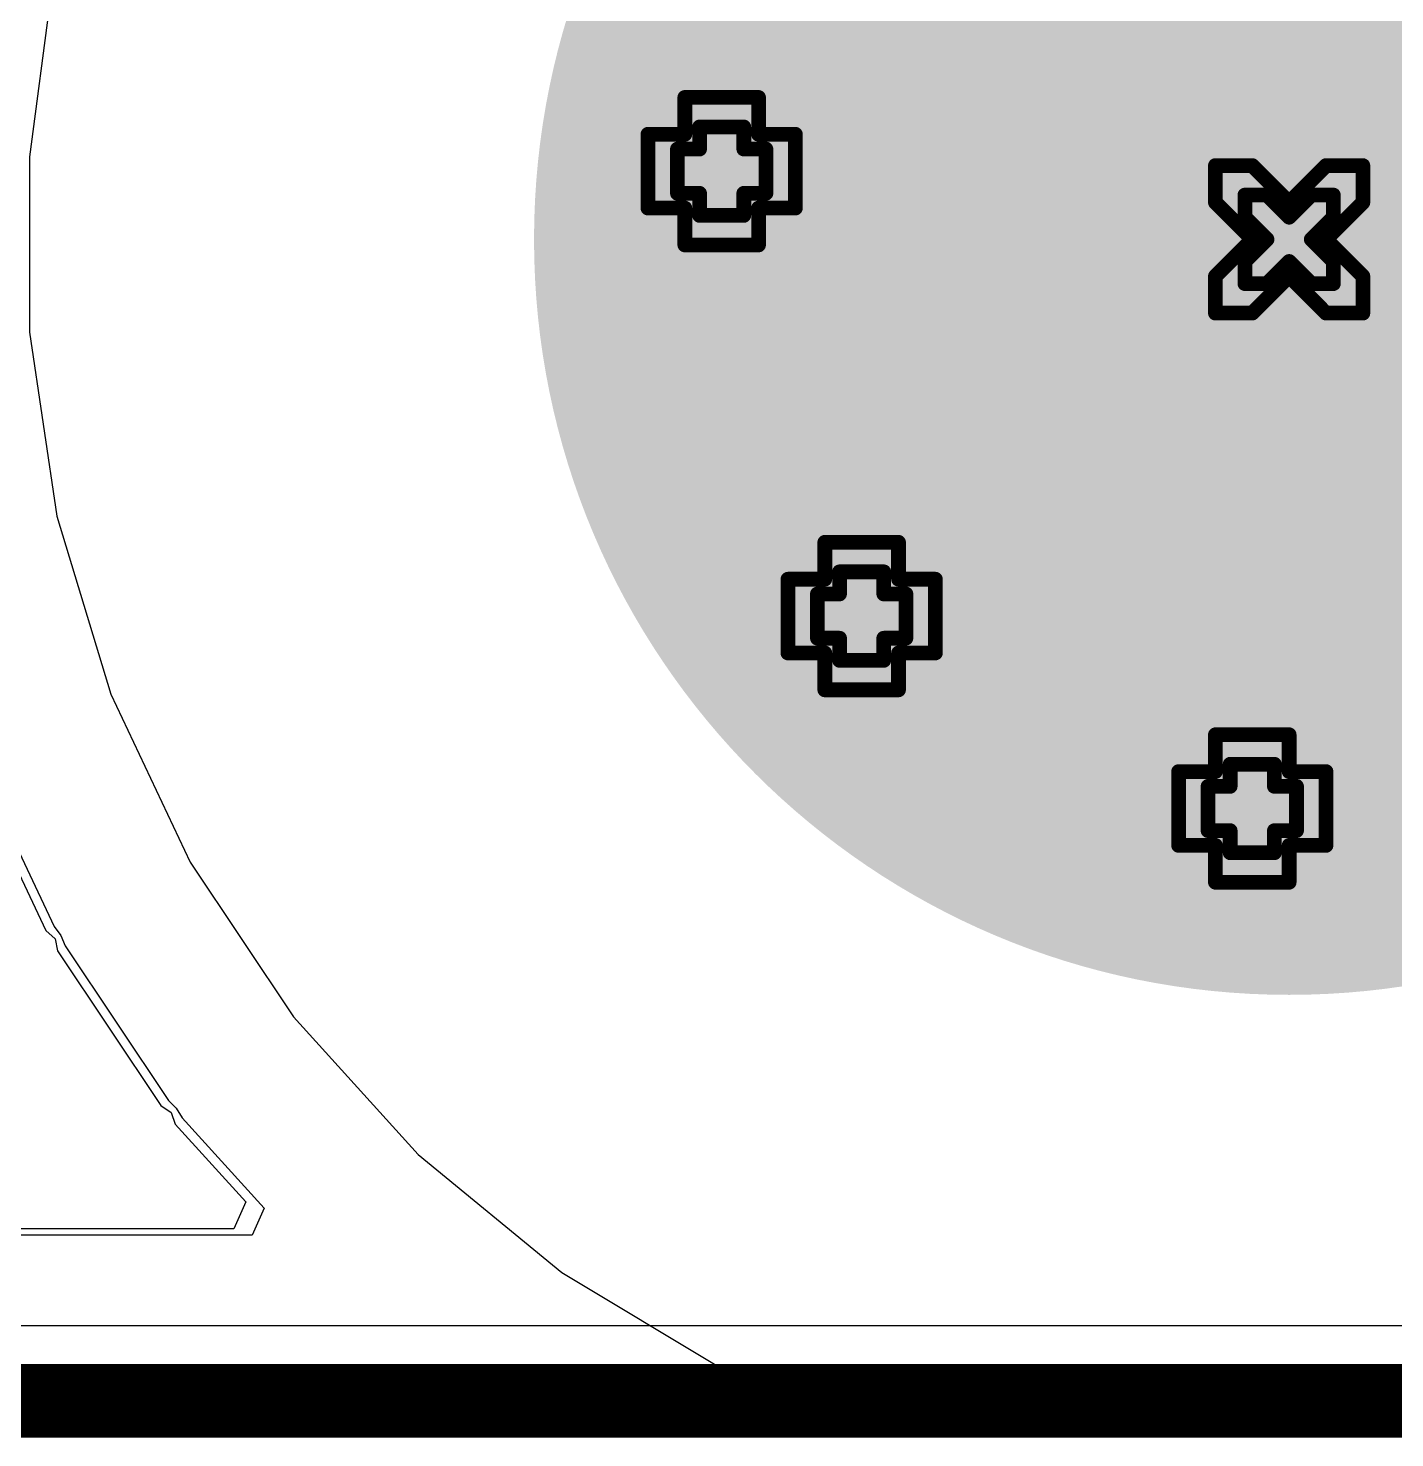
# Model space of a CAD drawing. Header units: inches. Extents: x -4 to 5258, y -4 to 5281.
# Drawn here: x 137.646 to 142.355, y -4.118 to 0.736 of the extents above; entities that cross this region are included whole.
import ezdxf

# ---------------------------------------------------------------- set-up
doc = ezdxf.new("R2010")
doc.units = ezdxf.units.IN
for name, color, linetype in [('Board Outline', 216, 'Continuous'), ('Bottom Layer', 5, 'Continuous'), ('Bottom Solder', 6, 'Continuous'), ('Drill Drawing', 1, 'Continuous'), ('Layer 1', 16, 'Continuous'), ('Layer 2', 76, 'Continuous'), ('Multi-Layer', 9, 'Continuous'), ('Pad Holes', 156, 'Continuous'), ('Top Layer', 1, 'Continuous'), ('Top Solder', 216, 'Continuous'), ('Via Holes', 16, 'Continuous')]:
    doc.layers.add(name, color=color, linetype=linetype)

msp = doc.modelspace()

# ---------------------------------------------------------------- hatches: boundary and pattern name
at = {"layer": 'Bottom Layer'}
h = msp.add_hatch(color=5, dxfattribs=at)
edge = h.paths.add_edge_path()
edge.add_arc((141.9907, 0.0093), 2.5, 0, 360)
h = msp.add_hatch(color=5, dxfattribs=at)
edge = h.paths.add_edge_path()
edge.add_arc((140.0356, 0.244), 0.3, 0, 360)
h = msp.add_hatch(color=5, dxfattribs=at)
edge = h.paths.add_edge_path()
edge.add_arc((140.5179, -1.288), 0.3, 0, 360)
h = msp.add_hatch(color=5, dxfattribs=at)
edge = h.paths.add_edge_path()
edge.add_arc((141.8637, -1.9506), 0.3, 0, 360)
at = {"layer": 'Bottom Solder'}
h = msp.add_hatch(color=6, dxfattribs=at)
edge = h.paths.add_edge_path()
edge.add_arc((141.9907, 0.0093), 2.6016, 0, 360)
h = msp.add_hatch(color=6, dxfattribs=at)
edge = h.paths.add_edge_path()
edge.add_arc((140.0356, 0.244), 0.4016, 0, 360)
h = msp.add_hatch(color=6, dxfattribs=at)
edge = h.paths.add_edge_path()
edge.add_arc((140.5179, -1.288), 0.4016, 0, 360)
h = msp.add_hatch(color=6, dxfattribs=at)
edge = h.paths.add_edge_path()
edge.add_arc((141.8637, -1.9506), 0.4016, 0, 360)
at = {"layer": 'Layer 1'}
h = msp.add_hatch(color=16, dxfattribs=at)
edge = h.paths.add_edge_path()
edge.add_arc((141.9907, 0.0093), 2.5, 0, 360)
h = msp.add_hatch(color=16, dxfattribs=at)
edge = h.paths.add_edge_path()
edge.add_arc((140.0356, 0.244), 0.3, 0, 360)
h = msp.add_hatch(color=16, dxfattribs=at)
edge = h.paths.add_edge_path()
edge.add_arc((140.5179, -1.288), 0.3, 0, 360)
h = msp.add_hatch(color=16, dxfattribs=at)
edge = h.paths.add_edge_path()
edge.add_arc((141.8637, -1.9506), 0.3, 0, 360)
at = {"layer": 'Layer 2'}
h = msp.add_hatch(color=76, dxfattribs=at)
edge = h.paths.add_edge_path()
edge.add_arc((141.9907, 0.0093), 2.5, 0, 360)
h = msp.add_hatch(color=76, dxfattribs=at)
edge = h.paths.add_edge_path()
edge.add_arc((140.0356, 0.244), 0.3, 0, 360)
h = msp.add_hatch(color=76, dxfattribs=at)
edge = h.paths.add_edge_path()
edge.add_arc((140.5179, -1.288), 0.3, 0, 360)
h = msp.add_hatch(color=76, dxfattribs=at)
edge = h.paths.add_edge_path()
edge.add_arc((141.8637, -1.9506), 0.3, 0, 360)
at = {"layer": 'Multi-Layer'}
h = msp.add_hatch(color=9, dxfattribs=at)
edge = h.paths.add_edge_path()
edge.add_arc((141.9907, 0.0093), 2.5, 0, 360)
at = {"layer": 'Pad Holes'}
h = msp.add_hatch(color=7, dxfattribs=at)
edge = h.paths.add_edge_path()
edge.add_arc((141.9907, 0.0093), 1.55, 0, 360)
at = {"layer": 'Top Layer'}
h = msp.add_hatch(color=1, dxfattribs=at)
edge = h.paths.add_edge_path()
edge.add_arc((141.9907, 0.0093), 2.5, 0, 360)
h = msp.add_hatch(color=1, dxfattribs=at)
edge = h.paths.add_edge_path()
edge.add_arc((140.0356, 0.244), 0.3, 0, 360)
h = msp.add_hatch(color=1, dxfattribs=at)
edge = h.paths.add_edge_path()
edge.add_arc((140.5179, -1.288), 0.3, 0, 360)
h = msp.add_hatch(color=1, dxfattribs=at)
edge = h.paths.add_edge_path()
edge.add_arc((141.8637, -1.9506), 0.3, 0, 360)
at = {"layer": 'Top Solder'}
h = msp.add_hatch(color=216, dxfattribs=at)
edge = h.paths.add_edge_path()
edge.add_arc((141.9907, 0.0093), 2.6016, 0, 360)
h = msp.add_hatch(color=216, dxfattribs=at)
edge = h.paths.add_edge_path()
edge.add_arc((140.0356, 0.244), 0.4016, 0, 360)
h = msp.add_hatch(color=216, dxfattribs=at)
edge = h.paths.add_edge_path()
edge.add_arc((140.5179, -1.288), 0.4016, 0, 360)
h = msp.add_hatch(color=216, dxfattribs=at)
edge = h.paths.add_edge_path()
edge.add_arc((141.8637, -1.9506), 0.4016, 0, 360)
at = {"layer": 'Via Holes'}
h = msp.add_hatch(color=7, dxfattribs=at)
edge = h.paths.add_edge_path()
edge.add_arc((140.0356, 0.244), 0.15, 0, 360)
h = msp.add_hatch(color=7, dxfattribs=at)
edge = h.paths.add_edge_path()
edge.add_arc((140.5179, -1.288), 0.15, 0, 360)
h = msp.add_hatch(color=7, dxfattribs=at)
edge = h.paths.add_edge_path()
edge.add_arc((141.8637, -1.9506), 0.15, 0, 360)

# ---------------------------------------------------------------- linework, layer by layer
at = {"layer": 'Board Outline'}
msp.add_lwpolyline([(-4.0093, -3.9907, 0.254, 0.254, 0), (145.9907, -3.9907, 0.254, 0.254, 0)], format="xyseb", dxfattribs=at)
at = {"layer": 'Bottom Layer'}
for p, q in [((137.7252, 0.8578), (137.651, 0.2938)), ((137.651, 0.2938), (137.651, 0.0093)), ((137.651, 0.0093), (137.651, -0.3108)), ((137.651, -0.3108), (137.7449, -0.9441)), ((137.7449, -0.9441), (137.9308, -1.5567)), ((137.9308, -1.5567), (138.2045, -2.1355)), ((137.4625, -1.7782), (137.7363, -2.3569)), ((138.2045, -2.1355), (138.5602, -2.6678)), ((137.7363, -2.3569), (137.7591, -2.3878)), ((137.7591, -2.3878), (137.7738, -2.4233)), ((137.7738, -2.4233), (138.1295, -2.9556)), ((138.5602, -2.6678), (138.9901, -3.1422)), ((138.1295, -2.9556), (138.1567, -2.9827)), ((138.1567, -2.9827), (138.1764, -3.0157)), ((138.1764, -3.0157), (138.459, -3.3274)), ((138.9901, -3.1422), (139.485, -3.5484)), ((138.459, -3.3274), (138.4178, -3.4203)), ((138.4178, -3.4203), (50.1226, -3.4203)), ((139.485, -3.5484), (140.0342, -3.8775)), ((140.0342, -3.8775), (140.3299, -4)), ((140.3299, -4), (140.3299, -4)), ((140.3299, -4), (145.9813, -4))]:
    msp.add_line(p, q, dxfattribs=at)
at = {"layer": 'Bottom Solder'}
for p, q in [((137.7252, 0.8578), (137.651, 0.2938)), ((137.651, 0.2938), (137.651, 0.0093)), ((137.651, 0.0093), (137.651, -0.3108)), ((137.651, -0.3108), (137.7449, -0.9441)), ((137.7449, -0.9441), (137.9308, -1.5567)), ((137.9308, -1.5567), (138.2045, -2.1355)), ((138.2045, -2.1355), (138.5602, -2.6678)), ((138.5602, -2.6678), (138.9901, -3.1422)), ((138.9901, -3.1422), (139.485, -3.5484)), ((139.485, -3.5484), (140.0342, -3.8775)), ((140.0342, -3.8775), (140.3299, -4)), ((140.3299, -4), (140.3299, -4)), ((140.3299, -4), (145.9813, -4))]:
    msp.add_line(p, q, dxfattribs=at)
at = {"layer": 'Drill Drawing'}
for points in [[(139.9086, 0.371, 0.0508, 0.0508, 0), (139.9086, 0.498, 0.0508, 0.0508, 0)], [(139.9086, 0.498, 0.0508, 0.0508, 0), (140.1626, 0.498, 0.0508, 0.0508, 0)], [(140.1626, 0.371, 0.0508, 0.0508, 0), (140.1626, 0.498, 0.0508, 0.0508, 0)], [(139.7816, 0.117, 0.0508, 0.0508, 0), (139.7816, 0.371, 0.0508, 0.0508, 0)], [(139.7816, 0.371, 0.0508, 0.0508, 0), (139.9086, 0.371, 0.0508, 0.0508, 0)], [(139.9594, 0.3202, 0.0508, 0.0508, 0), (139.9594, 0.3964, 0.0508, 0.0508, 0)], [(139.9594, 0.3964, 0.0508, 0.0508, 0), (140.1118, 0.3964, 0.0508, 0.0508, 0)], [(140.1118, 0.3202, 0.0508, 0.0508, 0), (140.1118, 0.3964, 0.0508, 0.0508, 0)], [(140.1626, 0.371, 0.0508, 0.0508, 0), (140.2896, 0.371, 0.0508, 0.0508, 0)], [(140.2896, 0.117, 0.0508, 0.0508, 0), (140.2896, 0.371, 0.0508, 0.0508, 0)], [(139.8832, 0.1678, 0.0508, 0.0508, 0), (139.8832, 0.3202, 0.0508, 0.0508, 0)], [(139.8832, 0.3202, 0.0508, 0.0508, 0), (139.9594, 0.3202, 0.0508, 0.0508, 0)], [(140.1118, 0.3202, 0.0508, 0.0508, 0), (140.188, 0.3202, 0.0508, 0.0508, 0)], [(140.188, 0.1678, 0.0508, 0.0508, 0), (140.188, 0.3202, 0.0508, 0.0508, 0)], [(141.7367, 0.1363, 0.0508, 0.0508, 0), (141.7367, 0.2633, 0.0508, 0.0508, 0)], [(141.7367, 0.2633, 0.0508, 0.0508, 0), (141.8637, 0.2633, 0.0508, 0.0508, 0)], [(141.8637, 0.2633, 0.0508, 0.0508, 0), (141.9907, 0.1363, 0.0508, 0.0508, 0)], [(141.9907, 0.1363, 0.0508, 0.0508, 0), (142.1177, 0.2633, 0.0508, 0.0508, 0)], [(142.1177, 0.2633, 0.0508, 0.0508, 0), (142.2447, 0.2633, 0.0508, 0.0508, 0)], [(142.2447, 0.1363, 0.0508, 0.0508, 0), (142.2447, 0.2633, 0.0508, 0.0508, 0)], [(139.8832, 0.1678, 0.0508, 0.0508, 0), (139.9594, 0.1678, 0.0508, 0.0508, 0)], [(139.9594, 0.0916, 0.0508, 0.0508, 0), (139.9594, 0.1678, 0.0508, 0.0508, 0)], [(140.1118, 0.1678, 0.0508, 0.0508, 0), (140.188, 0.1678, 0.0508, 0.0508, 0)], [(140.1118, 0.0916, 0.0508, 0.0508, 0), (140.1118, 0.1678, 0.0508, 0.0508, 0)], [(141.7367, 0.1363, 0.0508, 0.0508, 0), (141.8637, 0.0093, 0.0508, 0.0508, 0)], [(141.8383, 0.0855, 0.0508, 0.0508, 0), (141.8383, 0.1617, 0.0508, 0.0508, 0)], [(141.8383, 0.1617, 0.0508, 0.0508, 0), (141.9145, 0.1617, 0.0508, 0.0508, 0)], [(141.9145, 0.1617, 0.0508, 0.0508, 0), (141.9907, 0.0855, 0.0508, 0.0508, 0)], [(141.9907, 0.0855, 0.0508, 0.0508, 0), (142.0669, 0.1617, 0.0508, 0.0508, 0)], [(142.0669, 0.1617, 0.0508, 0.0508, 0), (142.1431, 0.1617, 0.0508, 0.0508, 0)], [(142.1177, 0.0093, 0.0508, 0.0508, 0), (142.2447, 0.1363, 0.0508, 0.0508, 0)], [(142.1431, 0.0855, 0.0508, 0.0508, 0), (142.1431, 0.1617, 0.0508, 0.0508, 0)], [(139.7816, 0.117, 0.0508, 0.0508, 0), (139.9086, 0.117, 0.0508, 0.0508, 0)], [(139.9086, -0.01, 0.0508, 0.0508, 0), (139.9086, 0.117, 0.0508, 0.0508, 0)], [(139.9594, 0.0916, 0.0508, 0.0508, 0), (140.1118, 0.0916, 0.0508, 0.0508, 0)], [(140.1626, 0.117, 0.0508, 0.0508, 0), (140.2896, 0.117, 0.0508, 0.0508, 0)], [(140.1626, -0.01, 0.0508, 0.0508, 0), (140.1626, 0.117, 0.0508, 0.0508, 0)], [(141.8383, 0.0855, 0.0508, 0.0508, 0), (141.9145, 0.0093, 0.0508, 0.0508, 0)], [(142.0669, 0.0093, 0.0508, 0.0508, 0), (142.1431, 0.0855, 0.0508, 0.0508, 0)], [(139.9086, -0.01, 0.0508, 0.0508, 0), (140.1626, -0.01, 0.0508, 0.0508, 0)], [(141.7367, -0.1177, 0.0508, 0.0508, 0), (141.8637, 0.0093, 0.0508, 0.0508, 0)], [(141.8383, -0.0669, 0.0508, 0.0508, 0), (141.9145, 0.0093, 0.0508, 0.0508, 0)], [(142.0669, 0.0093, 0.0508, 0.0508, 0), (142.1431, -0.0669, 0.0508, 0.0508, 0)], [(142.1177, 0.0093, 0.0508, 0.0508, 0), (142.2447, -0.1177, 0.0508, 0.0508, 0)], [(141.8383, -0.1431, 0.0508, 0.0508, 0), (141.8383, -0.0669, 0.0508, 0.0508, 0)], [(141.9145, -0.1431, 0.0508, 0.0508, 0), (141.9907, -0.0669, 0.0508, 0.0508, 0)], [(141.9907, -0.0669, 0.0508, 0.0508, 0), (142.0669, -0.1431, 0.0508, 0.0508, 0)], [(142.1431, -0.1431, 0.0508, 0.0508, 0), (142.1431, -0.0669, 0.0508, 0.0508, 0)], [(141.7367, -0.2447, 0.0508, 0.0508, 0), (141.7367, -0.1177, 0.0508, 0.0508, 0)], [(141.8637, -0.2447, 0.0508, 0.0508, 0), (141.9907, -0.1177, 0.0508, 0.0508, 0)], [(141.9907, -0.1177, 0.0508, 0.0508, 0), (142.1177, -0.2447, 0.0508, 0.0508, 0)], [(142.2447, -0.2447, 0.0508, 0.0508, 0), (142.2447, -0.1177, 0.0508, 0.0508, 0)], [(141.8383, -0.1431, 0.0508, 0.0508, 0), (141.9145, -0.1431, 0.0508, 0.0508, 0)], [(142.0669, -0.1431, 0.0508, 0.0508, 0), (142.1431, -0.1431, 0.0508, 0.0508, 0)], [(141.7367, -0.2447, 0.0508, 0.0508, 0), (141.8637, -0.2447, 0.0508, 0.0508, 0)], [(142.1177, -0.2447, 0.0508, 0.0508, 0), (142.2447, -0.2447, 0.0508, 0.0508, 0)], [(140.3909, -1.161, 0.0508, 0.0508, 0), (140.3909, -1.034, 0.0508, 0.0508, 0)], [(140.3909, -1.034, 0.0508, 0.0508, 0), (140.6449, -1.034, 0.0508, 0.0508, 0)], [(140.6449, -1.161, 0.0508, 0.0508, 0), (140.6449, -1.034, 0.0508, 0.0508, 0)], [(140.4417, -1.2118, 0.0508, 0.0508, 0), (140.4417, -1.1356, 0.0508, 0.0508, 0)], [(140.4417, -1.1356, 0.0508, 0.0508, 0), (140.5941, -1.1356, 0.0508, 0.0508, 0)], [(140.5941, -1.2118, 0.0508, 0.0508, 0), (140.5941, -1.1356, 0.0508, 0.0508, 0)], [(140.2639, -1.415, 0.0508, 0.0508, 0), (140.2639, -1.161, 0.0508, 0.0508, 0)], [(140.2639, -1.161, 0.0508, 0.0508, 0), (140.3909, -1.161, 0.0508, 0.0508, 0)], [(140.6449, -1.161, 0.0508, 0.0508, 0), (140.7719, -1.161, 0.0508, 0.0508, 0)], [(140.7719, -1.415, 0.0508, 0.0508, 0), (140.7719, -1.161, 0.0508, 0.0508, 0)], [(140.3655, -1.3642, 0.0508, 0.0508, 0), (140.3655, -1.2118, 0.0508, 0.0508, 0)], [(140.3655, -1.2118, 0.0508, 0.0508, 0), (140.4417, -1.2118, 0.0508, 0.0508, 0)], [(140.5941, -1.2118, 0.0508, 0.0508, 0), (140.6703, -1.2118, 0.0508, 0.0508, 0)], [(140.6703, -1.3642, 0.0508, 0.0508, 0), (140.6703, -1.2118, 0.0508, 0.0508, 0)], [(140.3655, -1.3642, 0.0508, 0.0508, 0), (140.4417, -1.3642, 0.0508, 0.0508, 0)], [(140.4417, -1.4404, 0.0508, 0.0508, 0), (140.4417, -1.3642, 0.0508, 0.0508, 0)], [(140.5941, -1.3642, 0.0508, 0.0508, 0), (140.6703, -1.3642, 0.0508, 0.0508, 0)], [(140.5941, -1.4404, 0.0508, 0.0508, 0), (140.5941, -1.3642, 0.0508, 0.0508, 0)], [(140.2639, -1.415, 0.0508, 0.0508, 0), (140.3909, -1.415, 0.0508, 0.0508, 0)], [(140.3909, -1.542, 0.0508, 0.0508, 0), (140.3909, -1.415, 0.0508, 0.0508, 0)], [(140.6449, -1.415, 0.0508, 0.0508, 0), (140.7719, -1.415, 0.0508, 0.0508, 0)], [(140.6449, -1.542, 0.0508, 0.0508, 0), (140.6449, -1.415, 0.0508, 0.0508, 0)], [(140.4417, -1.4404, 0.0508, 0.0508, 0), (140.5941, -1.4404, 0.0508, 0.0508, 0)], [(140.3909, -1.542, 0.0508, 0.0508, 0), (140.6449, -1.542, 0.0508, 0.0508, 0)], [(141.7367, -1.8236, 0.0508, 0.0508, 0), (141.7367, -1.6966, 0.0508, 0.0508, 0)], [(141.7367, -1.6966, 0.0508, 0.0508, 0), (141.9907, -1.6966, 0.0508, 0.0508, 0)], [(141.9907, -1.8236, 0.0508, 0.0508, 0), (141.9907, -1.6966, 0.0508, 0.0508, 0)], [(141.7875, -1.8744, 0.0508, 0.0508, 0), (141.7875, -1.7982, 0.0508, 0.0508, 0)], [(141.7875, -1.7982, 0.0508, 0.0508, 0), (141.9399, -1.7982, 0.0508, 0.0508, 0)], [(141.9399, -1.8744, 0.0508, 0.0508, 0), (141.9399, -1.7982, 0.0508, 0.0508, 0)], [(141.6097, -2.0776, 0.0508, 0.0508, 0), (141.6097, -1.8236, 0.0508, 0.0508, 0)], [(141.6097, -1.8236, 0.0508, 0.0508, 0), (141.7367, -1.8236, 0.0508, 0.0508, 0)], [(141.9907, -1.8236, 0.0508, 0.0508, 0), (142.1177, -1.8236, 0.0508, 0.0508, 0)], [(142.1177, -2.0776, 0.0508, 0.0508, 0), (142.1177, -1.8236, 0.0508, 0.0508, 0)], [(141.7113, -2.0268, 0.0508, 0.0508, 0), (141.7113, -1.8744, 0.0508, 0.0508, 0)], [(141.7113, -1.8744, 0.0508, 0.0508, 0), (141.7875, -1.8744, 0.0508, 0.0508, 0)], [(141.9399, -1.8744, 0.0508, 0.0508, 0), (142.0161, -1.8744, 0.0508, 0.0508, 0)], [(142.0161, -2.0268, 0.0508, 0.0508, 0), (142.0161, -1.8744, 0.0508, 0.0508, 0)], [(141.7113, -2.0268, 0.0508, 0.0508, 0), (141.7875, -2.0268, 0.0508, 0.0508, 0)], [(141.7875, -2.103, 0.0508, 0.0508, 0), (141.7875, -2.0268, 0.0508, 0.0508, 0)], [(141.9399, -2.0268, 0.0508, 0.0508, 0), (142.0161, -2.0268, 0.0508, 0.0508, 0)], [(141.9399, -2.103, 0.0508, 0.0508, 0), (141.9399, -2.0268, 0.0508, 0.0508, 0)], [(141.6097, -2.0776, 0.0508, 0.0508, 0), (141.7367, -2.0776, 0.0508, 0.0508, 0)], [(141.7367, -2.2046, 0.0508, 0.0508, 0), (141.7367, -2.0776, 0.0508, 0.0508, 0)], [(141.7875, -2.103, 0.0508, 0.0508, 0), (141.9399, -2.103, 0.0508, 0.0508, 0)], [(141.9907, -2.0776, 0.0508, 0.0508, 0), (142.1177, -2.0776, 0.0508, 0.0508, 0)], [(141.9907, -2.2046, 0.0508, 0.0508, 0), (141.9907, -2.0776, 0.0508, 0.0508, 0)], [(141.7367, -2.2046, 0.0508, 0.0508, 0), (141.9907, -2.2046, 0.0508, 0.0508, 0)]]:
    msp.add_lwpolyline(points, format="xyseb", dxfattribs=at)
for points in [[(139.8959, 0.498, 0.0254, 0.0254, 1), (139.9213, 0.498, 0.0254, 0.0254, 1)], [(139.8959, 0.498, 0.0254, 0.0254, 1), (139.9213, 0.498, 0.0254, 0.0254, 1)], [(140.1499, 0.498, 0.0254, 0.0254, 1), (140.1753, 0.498, 0.0254, 0.0254, 1)], [(140.1499, 0.498, 0.0254, 0.0254, 1), (140.1753, 0.498, 0.0254, 0.0254, 1)], [(139.7689, 0.371, 0.0254, 0.0254, 1), (139.7943, 0.371, 0.0254, 0.0254, 1)], [(139.7689, 0.371, 0.0254, 0.0254, 1), (139.7943, 0.371, 0.0254, 0.0254, 1)], [(139.8959, 0.371, 0.0254, 0.0254, 1), (139.9213, 0.371, 0.0254, 0.0254, 1)], [(139.8959, 0.371, 0.0254, 0.0254, 1), (139.9213, 0.371, 0.0254, 0.0254, 1)], [(139.9467, 0.3964, 0.0254, 0.0254, 1), (139.9721, 0.3964, 0.0254, 0.0254, 1)], [(139.9467, 0.3964, 0.0254, 0.0254, 1), (139.9721, 0.3964, 0.0254, 0.0254, 1)], [(140.0991, 0.3964, 0.0254, 0.0254, 1), (140.1245, 0.3964, 0.0254, 0.0254, 1)], [(140.0991, 0.3964, 0.0254, 0.0254, 1), (140.1245, 0.3964, 0.0254, 0.0254, 1)], [(140.1499, 0.371, 0.0254, 0.0254, 1), (140.1753, 0.371, 0.0254, 0.0254, 1)], [(140.1499, 0.371, 0.0254, 0.0254, 1), (140.1753, 0.371, 0.0254, 0.0254, 1)], [(140.2769, 0.371, 0.0254, 0.0254, 1), (140.3023, 0.371, 0.0254, 0.0254, 1)], [(140.2769, 0.371, 0.0254, 0.0254, 1), (140.3023, 0.371, 0.0254, 0.0254, 1)], [(139.8705, 0.3202, 0.0254, 0.0254, 1), (139.8959, 0.3202, 0.0254, 0.0254, 1)], [(139.8705, 0.3202, 0.0254, 0.0254, 1), (139.8959, 0.3202, 0.0254, 0.0254, 1)], [(139.9467, 0.3202, 0.0254, 0.0254, 1), (139.9721, 0.3202, 0.0254, 0.0254, 1)], [(139.9467, 0.3202, 0.0254, 0.0254, 1), (139.9721, 0.3202, 0.0254, 0.0254, 1)], [(140.0991, 0.3202, 0.0254, 0.0254, 1), (140.1245, 0.3202, 0.0254, 0.0254, 1)], [(140.0991, 0.3202, 0.0254, 0.0254, 1), (140.1245, 0.3202, 0.0254, 0.0254, 1)], [(140.1753, 0.3202, 0.0254, 0.0254, 1), (140.2007, 0.3202, 0.0254, 0.0254, 1)], [(140.1753, 0.3202, 0.0254, 0.0254, 1), (140.2007, 0.3202, 0.0254, 0.0254, 1)], [(141.724, 0.2633, 0.0254, 0.0254, 1), (141.7494, 0.2633, 0.0254, 0.0254, 1)], [(141.724, 0.2633, 0.0254, 0.0254, 1), (141.7494, 0.2633, 0.0254, 0.0254, 1)], [(141.851, 0.2633, 0.0254, 0.0254, 1), (141.8764, 0.2633, 0.0254, 0.0254, 1)], [(141.851, 0.2633, 0.0254, 0.0254, 1), (141.8764, 0.2633, 0.0254, 0.0254, 1)], [(142.105, 0.2633, 0.0254, 0.0254, 1), (142.1304, 0.2633, 0.0254, 0.0254, 1)], [(142.105, 0.2633, 0.0254, 0.0254, 1), (142.1304, 0.2633, 0.0254, 0.0254, 1)], [(142.232, 0.2633, 0.0254, 0.0254, 1), (142.2574, 0.2633, 0.0254, 0.0254, 1)], [(142.232, 0.2633, 0.0254, 0.0254, 1), (142.2574, 0.2633, 0.0254, 0.0254, 1)], [(139.8705, 0.1678, 0.0254, 0.0254, 1), (139.8959, 0.1678, 0.0254, 0.0254, 1)], [(139.8705, 0.1678, 0.0254, 0.0254, 1), (139.8959, 0.1678, 0.0254, 0.0254, 1)], [(139.9467, 0.1678, 0.0254, 0.0254, 1), (139.9721, 0.1678, 0.0254, 0.0254, 1)], [(139.9467, 0.1678, 0.0254, 0.0254, 1), (139.9721, 0.1678, 0.0254, 0.0254, 1)], [(140.0991, 0.1678, 0.0254, 0.0254, 1), (140.1245, 0.1678, 0.0254, 0.0254, 1)], [(140.0991, 0.1678, 0.0254, 0.0254, 1), (140.1245, 0.1678, 0.0254, 0.0254, 1)], [(140.1753, 0.1678, 0.0254, 0.0254, 1), (140.2007, 0.1678, 0.0254, 0.0254, 1)], [(140.1753, 0.1678, 0.0254, 0.0254, 1), (140.2007, 0.1678, 0.0254, 0.0254, 1)], [(141.724, 0.1363, 0.0254, 0.0254, 1), (141.7494, 0.1363, 0.0254, 0.0254, 1)], [(141.724, 0.1363, 0.0254, 0.0254, 1), (141.7494, 0.1363, 0.0254, 0.0254, 1)], [(141.8256, 0.1617, 0.0254, 0.0254, 1), (141.851, 0.1617, 0.0254, 0.0254, 1)], [(141.8256, 0.1617, 0.0254, 0.0254, 1), (141.851, 0.1617, 0.0254, 0.0254, 1)], [(141.9018, 0.1617, 0.0254, 0.0254, 1), (141.9272, 0.1617, 0.0254, 0.0254, 1)], [(141.9018, 0.1617, 0.0254, 0.0254, 1), (141.9272, 0.1617, 0.0254, 0.0254, 1)], [(141.978, 0.1363, 0.0254, 0.0254, 1), (142.0034, 0.1363, 0.0254, 0.0254, 1)], [(141.978, 0.1363, 0.0254, 0.0254, 1), (142.0034, 0.1363, 0.0254, 0.0254, 1)], [(142.0542, 0.1617, 0.0254, 0.0254, 1), (142.0796, 0.1617, 0.0254, 0.0254, 1)], [(142.0542, 0.1617, 0.0254, 0.0254, 1), (142.0796, 0.1617, 0.0254, 0.0254, 1)], [(142.1304, 0.1617, 0.0254, 0.0254, 1), (142.1558, 0.1617, 0.0254, 0.0254, 1)], [(142.1304, 0.1617, 0.0254, 0.0254, 1), (142.1558, 0.1617, 0.0254, 0.0254, 1)], [(142.232, 0.1363, 0.0254, 0.0254, 1), (142.2574, 0.1363, 0.0254, 0.0254, 1)], [(142.232, 0.1363, 0.0254, 0.0254, 1), (142.2574, 0.1363, 0.0254, 0.0254, 1)], [(139.7689, 0.117, 0.0254, 0.0254, 1), (139.7943, 0.117, 0.0254, 0.0254, 1)], [(139.7689, 0.117, 0.0254, 0.0254, 1), (139.7943, 0.117, 0.0254, 0.0254, 1)], [(139.8959, 0.117, 0.0254, 0.0254, 1), (139.9213, 0.117, 0.0254, 0.0254, 1)], [(139.8959, 0.117, 0.0254, 0.0254, 1), (139.9213, 0.117, 0.0254, 0.0254, 1)], [(139.9467, 0.0916, 0.0254, 0.0254, 1), (139.9721, 0.0916, 0.0254, 0.0254, 1)], [(139.9467, 0.0916, 0.0254, 0.0254, 1), (139.9721, 0.0916, 0.0254, 0.0254, 1)], [(140.0991, 0.0916, 0.0254, 0.0254, 1), (140.1245, 0.0916, 0.0254, 0.0254, 1)], [(140.0991, 0.0916, 0.0254, 0.0254, 1), (140.1245, 0.0916, 0.0254, 0.0254, 1)], [(140.1499, 0.117, 0.0254, 0.0254, 1), (140.1753, 0.117, 0.0254, 0.0254, 1)], [(140.1499, 0.117, 0.0254, 0.0254, 1), (140.1753, 0.117, 0.0254, 0.0254, 1)], [(140.2769, 0.117, 0.0254, 0.0254, 1), (140.3023, 0.117, 0.0254, 0.0254, 1)], [(140.2769, 0.117, 0.0254, 0.0254, 1), (140.3023, 0.117, 0.0254, 0.0254, 1)], [(141.8256, 0.0855, 0.0254, 0.0254, 1), (141.851, 0.0855, 0.0254, 0.0254, 1)], [(141.8256, 0.0855, 0.0254, 0.0254, 1), (141.851, 0.0855, 0.0254, 0.0254, 1)], [(141.978, 0.0855, 0.0254, 0.0254, 1), (142.0034, 0.0855, 0.0254, 0.0254, 1)], [(141.978, 0.0855, 0.0254, 0.0254, 1), (142.0034, 0.0855, 0.0254, 0.0254, 1)], [(142.1304, 0.0855, 0.0254, 0.0254, 1), (142.1558, 0.0855, 0.0254, 0.0254, 1)], [(142.1304, 0.0855, 0.0254, 0.0254, 1), (142.1558, 0.0855, 0.0254, 0.0254, 1)], [(139.8959, -0.01, 0.0254, 0.0254, 1), (139.9213, -0.01, 0.0254, 0.0254, 1)], [(139.8959, -0.01, 0.0254, 0.0254, 1), (139.9213, -0.01, 0.0254, 0.0254, 1)], [(140.1499, -0.01, 0.0254, 0.0254, 1), (140.1753, -0.01, 0.0254, 0.0254, 1)], [(140.1499, -0.01, 0.0254, 0.0254, 1), (140.1753, -0.01, 0.0254, 0.0254, 1)], [(141.851, 0.0093, 0.0254, 0.0254, 1), (141.8764, 0.0093, 0.0254, 0.0254, 1)], [(141.851, 0.0093, 0.0254, 0.0254, 1), (141.8764, 0.0093, 0.0254, 0.0254, 1)], [(141.9018, 0.0093, 0.0254, 0.0254, 1), (141.9272, 0.0093, 0.0254, 0.0254, 1)], [(141.9018, 0.0093, 0.0254, 0.0254, 1), (141.9272, 0.0093, 0.0254, 0.0254, 1)], [(142.0542, 0.0093, 0.0254, 0.0254, 1), (142.0796, 0.0093, 0.0254, 0.0254, 1)], [(142.0542, 0.0093, 0.0254, 0.0254, 1), (142.0796, 0.0093, 0.0254, 0.0254, 1)], [(142.105, 0.0093, 0.0254, 0.0254, 1), (142.1304, 0.0093, 0.0254, 0.0254, 1)], [(142.105, 0.0093, 0.0254, 0.0254, 1), (142.1304, 0.0093, 0.0254, 0.0254, 1)], [(141.8256, -0.0669, 0.0254, 0.0254, 1), (141.851, -0.0669, 0.0254, 0.0254, 1)], [(141.8256, -0.0669, 0.0254, 0.0254, 1), (141.851, -0.0669, 0.0254, 0.0254, 1)], [(141.978, -0.0669, 0.0254, 0.0254, 1), (142.0034, -0.0669, 0.0254, 0.0254, 1)], [(141.978, -0.0669, 0.0254, 0.0254, 1), (142.0034, -0.0669, 0.0254, 0.0254, 1)], [(142.1304, -0.0669, 0.0254, 0.0254, 1), (142.1558, -0.0669, 0.0254, 0.0254, 1)], [(142.1304, -0.0669, 0.0254, 0.0254, 1), (142.1558, -0.0669, 0.0254, 0.0254, 1)], [(141.724, -0.1177, 0.0254, 0.0254, 1), (141.7494, -0.1177, 0.0254, 0.0254, 1)], [(141.724, -0.1177, 0.0254, 0.0254, 1), (141.7494, -0.1177, 0.0254, 0.0254, 1)], [(141.978, -0.1177, 0.0254, 0.0254, 1), (142.0034, -0.1177, 0.0254, 0.0254, 1)], [(141.978, -0.1177, 0.0254, 0.0254, 1), (142.0034, -0.1177, 0.0254, 0.0254, 1)], [(142.232, -0.1177, 0.0254, 0.0254, 1), (142.2574, -0.1177, 0.0254, 0.0254, 1)], [(142.232, -0.1177, 0.0254, 0.0254, 1), (142.2574, -0.1177, 0.0254, 0.0254, 1)], [(141.8256, -0.1431, 0.0254, 0.0254, 1), (141.851, -0.1431, 0.0254, 0.0254, 1)], [(141.8256, -0.1431, 0.0254, 0.0254, 1), (141.851, -0.1431, 0.0254, 0.0254, 1)], [(141.9018, -0.1431, 0.0254, 0.0254, 1), (141.9272, -0.1431, 0.0254, 0.0254, 1)], [(141.9018, -0.1431, 0.0254, 0.0254, 1), (141.9272, -0.1431, 0.0254, 0.0254, 1)], [(142.0542, -0.1431, 0.0254, 0.0254, 1), (142.0796, -0.1431, 0.0254, 0.0254, 1)], [(142.0542, -0.1431, 0.0254, 0.0254, 1), (142.0796, -0.1431, 0.0254, 0.0254, 1)], [(142.1304, -0.1431, 0.0254, 0.0254, 1), (142.1558, -0.1431, 0.0254, 0.0254, 1)], [(142.1304, -0.1431, 0.0254, 0.0254, 1), (142.1558, -0.1431, 0.0254, 0.0254, 1)], [(141.724, -0.2447, 0.0254, 0.0254, 1), (141.7494, -0.2447, 0.0254, 0.0254, 1)], [(141.724, -0.2447, 0.0254, 0.0254, 1), (141.7494, -0.2447, 0.0254, 0.0254, 1)], [(141.851, -0.2447, 0.0254, 0.0254, 1), (141.8764, -0.2447, 0.0254, 0.0254, 1)], [(141.851, -0.2447, 0.0254, 0.0254, 1), (141.8764, -0.2447, 0.0254, 0.0254, 1)], [(142.105, -0.2447, 0.0254, 0.0254, 1), (142.1304, -0.2447, 0.0254, 0.0254, 1)], [(142.105, -0.2447, 0.0254, 0.0254, 1), (142.1304, -0.2447, 0.0254, 0.0254, 1)], [(142.232, -0.2447, 0.0254, 0.0254, 1), (142.2574, -0.2447, 0.0254, 0.0254, 1)], [(142.232, -0.2447, 0.0254, 0.0254, 1), (142.2574, -0.2447, 0.0254, 0.0254, 1)], [(140.3782, -1.034, 0.0254, 0.0254, 1), (140.4036, -1.034, 0.0254, 0.0254, 1)], [(140.3782, -1.034, 0.0254, 0.0254, 1), (140.4036, -1.034, 0.0254, 0.0254, 1)], [(140.6322, -1.034, 0.0254, 0.0254, 1), (140.6576, -1.034, 0.0254, 0.0254, 1)], [(140.6322, -1.034, 0.0254, 0.0254, 1), (140.6576, -1.034, 0.0254, 0.0254, 1)], [(140.429, -1.1356, 0.0254, 0.0254, 1), (140.4544, -1.1356, 0.0254, 0.0254, 1)], [(140.429, -1.1356, 0.0254, 0.0254, 1), (140.4544, -1.1356, 0.0254, 0.0254, 1)], [(140.5814, -1.1356, 0.0254, 0.0254, 1), (140.6068, -1.1356, 0.0254, 0.0254, 1)], [(140.5814, -1.1356, 0.0254, 0.0254, 1), (140.6068, -1.1356, 0.0254, 0.0254, 1)], [(140.2512, -1.161, 0.0254, 0.0254, 1), (140.2766, -1.161, 0.0254, 0.0254, 1)], [(140.2512, -1.161, 0.0254, 0.0254, 1), (140.2766, -1.161, 0.0254, 0.0254, 1)], [(140.3782, -1.161, 0.0254, 0.0254, 1), (140.4036, -1.161, 0.0254, 0.0254, 1)], [(140.3782, -1.161, 0.0254, 0.0254, 1), (140.4036, -1.161, 0.0254, 0.0254, 1)], [(140.6322, -1.161, 0.0254, 0.0254, 1), (140.6576, -1.161, 0.0254, 0.0254, 1)], [(140.6322, -1.161, 0.0254, 0.0254, 1), (140.6576, -1.161, 0.0254, 0.0254, 1)], [(140.7592, -1.161, 0.0254, 0.0254, 1), (140.7846, -1.161, 0.0254, 0.0254, 1)], [(140.7592, -1.161, 0.0254, 0.0254, 1), (140.7846, -1.161, 0.0254, 0.0254, 1)], [(140.3528, -1.2118, 0.0254, 0.0254, 1), (140.3782, -1.2118, 0.0254, 0.0254, 1)], [(140.3528, -1.2118, 0.0254, 0.0254, 1), (140.3782, -1.2118, 0.0254, 0.0254, 1)], [(140.429, -1.2118, 0.0254, 0.0254, 1), (140.4544, -1.2118, 0.0254, 0.0254, 1)], [(140.429, -1.2118, 0.0254, 0.0254, 1), (140.4544, -1.2118, 0.0254, 0.0254, 1)], [(140.5814, -1.2118, 0.0254, 0.0254, 1), (140.6068, -1.2118, 0.0254, 0.0254, 1)], [(140.5814, -1.2118, 0.0254, 0.0254, 1), (140.6068, -1.2118, 0.0254, 0.0254, 1)], [(140.6576, -1.2118, 0.0254, 0.0254, 1), (140.683, -1.2118, 0.0254, 0.0254, 1)], [(140.6576, -1.2118, 0.0254, 0.0254, 1), (140.683, -1.2118, 0.0254, 0.0254, 1)], [(140.3528, -1.3642, 0.0254, 0.0254, 1), (140.3782, -1.3642, 0.0254, 0.0254, 1)], [(140.3528, -1.3642, 0.0254, 0.0254, 1), (140.3782, -1.3642, 0.0254, 0.0254, 1)], [(140.429, -1.3642, 0.0254, 0.0254, 1), (140.4544, -1.3642, 0.0254, 0.0254, 1)], [(140.429, -1.3642, 0.0254, 0.0254, 1), (140.4544, -1.3642, 0.0254, 0.0254, 1)], [(140.5814, -1.3642, 0.0254, 0.0254, 1), (140.6068, -1.3642, 0.0254, 0.0254, 1)], [(140.5814, -1.3642, 0.0254, 0.0254, 1), (140.6068, -1.3642, 0.0254, 0.0254, 1)], [(140.6576, -1.3642, 0.0254, 0.0254, 1), (140.683, -1.3642, 0.0254, 0.0254, 1)], [(140.6576, -1.3642, 0.0254, 0.0254, 1), (140.683, -1.3642, 0.0254, 0.0254, 1)], [(140.2512, -1.415, 0.0254, 0.0254, 1), (140.2766, -1.415, 0.0254, 0.0254, 1)], [(140.2512, -1.415, 0.0254, 0.0254, 1), (140.2766, -1.415, 0.0254, 0.0254, 1)], [(140.3782, -1.415, 0.0254, 0.0254, 1), (140.4036, -1.415, 0.0254, 0.0254, 1)], [(140.3782, -1.415, 0.0254, 0.0254, 1), (140.4036, -1.415, 0.0254, 0.0254, 1)], [(140.6322, -1.415, 0.0254, 0.0254, 1), (140.6576, -1.415, 0.0254, 0.0254, 1)], [(140.6322, -1.415, 0.0254, 0.0254, 1), (140.6576, -1.415, 0.0254, 0.0254, 1)], [(140.7592, -1.415, 0.0254, 0.0254, 1), (140.7846, -1.415, 0.0254, 0.0254, 1)], [(140.7592, -1.415, 0.0254, 0.0254, 1), (140.7846, -1.415, 0.0254, 0.0254, 1)], [(140.429, -1.4404, 0.0254, 0.0254, 1), (140.4544, -1.4404, 0.0254, 0.0254, 1)], [(140.429, -1.4404, 0.0254, 0.0254, 1), (140.4544, -1.4404, 0.0254, 0.0254, 1)], [(140.5814, -1.4404, 0.0254, 0.0254, 1), (140.6068, -1.4404, 0.0254, 0.0254, 1)], [(140.5814, -1.4404, 0.0254, 0.0254, 1), (140.6068, -1.4404, 0.0254, 0.0254, 1)], [(140.3782, -1.542, 0.0254, 0.0254, 1), (140.4036, -1.542, 0.0254, 0.0254, 1)], [(140.3782, -1.542, 0.0254, 0.0254, 1), (140.4036, -1.542, 0.0254, 0.0254, 1)], [(140.6322, -1.542, 0.0254, 0.0254, 1), (140.6576, -1.542, 0.0254, 0.0254, 1)], [(140.6322, -1.542, 0.0254, 0.0254, 1), (140.6576, -1.542, 0.0254, 0.0254, 1)], [(141.724, -1.6966, 0.0254, 0.0254, 1), (141.7494, -1.6966, 0.0254, 0.0254, 1)], [(141.724, -1.6966, 0.0254, 0.0254, 1), (141.7494, -1.6966, 0.0254, 0.0254, 1)], [(141.978, -1.6966, 0.0254, 0.0254, 1), (142.0034, -1.6966, 0.0254, 0.0254, 1)], [(141.978, -1.6966, 0.0254, 0.0254, 1), (142.0034, -1.6966, 0.0254, 0.0254, 1)], [(141.7748, -1.7982, 0.0254, 0.0254, 1), (141.8002, -1.7982, 0.0254, 0.0254, 1)], [(141.7748, -1.7982, 0.0254, 0.0254, 1), (141.8002, -1.7982, 0.0254, 0.0254, 1)], [(141.9272, -1.7982, 0.0254, 0.0254, 1), (141.9526, -1.7982, 0.0254, 0.0254, 1)], [(141.9272, -1.7982, 0.0254, 0.0254, 1), (141.9526, -1.7982, 0.0254, 0.0254, 1)], [(141.597, -1.8236, 0.0254, 0.0254, 1), (141.6224, -1.8236, 0.0254, 0.0254, 1)], [(141.597, -1.8236, 0.0254, 0.0254, 1), (141.6224, -1.8236, 0.0254, 0.0254, 1)], [(141.724, -1.8236, 0.0254, 0.0254, 1), (141.7494, -1.8236, 0.0254, 0.0254, 1)], [(141.724, -1.8236, 0.0254, 0.0254, 1), (141.7494, -1.8236, 0.0254, 0.0254, 1)], [(141.978, -1.8236, 0.0254, 0.0254, 1), (142.0034, -1.8236, 0.0254, 0.0254, 1)], [(141.978, -1.8236, 0.0254, 0.0254, 1), (142.0034, -1.8236, 0.0254, 0.0254, 1)], [(142.105, -1.8236, 0.0254, 0.0254, 1), (142.1304, -1.8236, 0.0254, 0.0254, 1)], [(142.105, -1.8236, 0.0254, 0.0254, 1), (142.1304, -1.8236, 0.0254, 0.0254, 1)], [(141.6986, -1.8744, 0.0254, 0.0254, 1), (141.724, -1.8744, 0.0254, 0.0254, 1)], [(141.6986, -1.8744, 0.0254, 0.0254, 1), (141.724, -1.8744, 0.0254, 0.0254, 1)], [(141.7748, -1.8744, 0.0254, 0.0254, 1), (141.8002, -1.8744, 0.0254, 0.0254, 1)], [(141.7748, -1.8744, 0.0254, 0.0254, 1), (141.8002, -1.8744, 0.0254, 0.0254, 1)], [(141.9272, -1.8744, 0.0254, 0.0254, 1), (141.9526, -1.8744, 0.0254, 0.0254, 1)], [(141.9272, -1.8744, 0.0254, 0.0254, 1), (141.9526, -1.8744, 0.0254, 0.0254, 1)], [(142.0034, -1.8744, 0.0254, 0.0254, 1), (142.0288, -1.8744, 0.0254, 0.0254, 1)], [(142.0034, -1.8744, 0.0254, 0.0254, 1), (142.0288, -1.8744, 0.0254, 0.0254, 1)], [(141.6986, -2.0268, 0.0254, 0.0254, 1), (141.724, -2.0268, 0.0254, 0.0254, 1)], [(141.6986, -2.0268, 0.0254, 0.0254, 1), (141.724, -2.0268, 0.0254, 0.0254, 1)], [(141.7748, -2.0268, 0.0254, 0.0254, 1), (141.8002, -2.0268, 0.0254, 0.0254, 1)], [(141.7748, -2.0268, 0.0254, 0.0254, 1), (141.8002, -2.0268, 0.0254, 0.0254, 1)], [(141.9272, -2.0268, 0.0254, 0.0254, 1), (141.9526, -2.0268, 0.0254, 0.0254, 1)], [(141.9272, -2.0268, 0.0254, 0.0254, 1), (141.9526, -2.0268, 0.0254, 0.0254, 1)], [(142.0034, -2.0268, 0.0254, 0.0254, 1), (142.0288, -2.0268, 0.0254, 0.0254, 1)], [(142.0034, -2.0268, 0.0254, 0.0254, 1), (142.0288, -2.0268, 0.0254, 0.0254, 1)], [(141.597, -2.0776, 0.0254, 0.0254, 1), (141.6224, -2.0776, 0.0254, 0.0254, 1)], [(141.597, -2.0776, 0.0254, 0.0254, 1), (141.6224, -2.0776, 0.0254, 0.0254, 1)], [(141.724, -2.0776, 0.0254, 0.0254, 1), (141.7494, -2.0776, 0.0254, 0.0254, 1)], [(141.724, -2.0776, 0.0254, 0.0254, 1), (141.7494, -2.0776, 0.0254, 0.0254, 1)], [(141.7748, -2.103, 0.0254, 0.0254, 1), (141.8002, -2.103, 0.0254, 0.0254, 1)], [(141.7748, -2.103, 0.0254, 0.0254, 1), (141.8002, -2.103, 0.0254, 0.0254, 1)], [(141.9272, -2.103, 0.0254, 0.0254, 1), (141.9526, -2.103, 0.0254, 0.0254, 1)], [(141.9272, -2.103, 0.0254, 0.0254, 1), (141.9526, -2.103, 0.0254, 0.0254, 1)], [(141.978, -2.0776, 0.0254, 0.0254, 1), (142.0034, -2.0776, 0.0254, 0.0254, 1)], [(141.978, -2.0776, 0.0254, 0.0254, 1), (142.0034, -2.0776, 0.0254, 0.0254, 1)], [(142.105, -2.0776, 0.0254, 0.0254, 1), (142.1304, -2.0776, 0.0254, 0.0254, 1)], [(142.105, -2.0776, 0.0254, 0.0254, 1), (142.1304, -2.0776, 0.0254, 0.0254, 1)], [(141.724, -2.2046, 0.0254, 0.0254, 1), (141.7494, -2.2046, 0.0254, 0.0254, 1)], [(141.724, -2.2046, 0.0254, 0.0254, 1), (141.7494, -2.2046, 0.0254, 0.0254, 1)], [(141.978, -2.2046, 0.0254, 0.0254, 1), (142.0034, -2.2046, 0.0254, 0.0254, 1)], [(141.978, -2.2046, 0.0254, 0.0254, 1), (142.0034, -2.2046, 0.0254, 0.0254, 1)]]:
    msp.add_lwpolyline(points, format="xyseb", close=True, dxfattribs=at)
at = {"layer": 'Layer 1'}
msp.add_line((145.7317, -3.7317), (-3.7504, -3.7317), dxfattribs=at)
at = {"layer": 'Top Layer'}
for p, q in [((137.7252, 0.8578), (137.651, 0.2938)), ((137.651, 0.2938), (137.651, 0.0093)), ((137.651, 0.0093), (137.651, -0.3108)), ((137.651, -0.3108), (137.7449, -0.9441)), ((137.7449, -0.9441), (137.9308, -1.5567)), ((137.9308, -1.5567), (138.2045, -2.1355)), ((137.4337, -1.7918), (137.7074, -2.3706)), ((138.2045, -2.1355), (138.5602, -2.6678)), ((137.7074, -2.3706), (137.739, -2.3992)), ((137.739, -2.3992), (137.7473, -2.441)), ((137.7473, -2.441), (138.103, -2.9733)), ((138.5602, -2.6678), (138.9901, -3.1422)), ((138.103, -2.9733), (138.1384, -2.997)), ((138.1384, -2.997), (138.1528, -3.0371)), ((138.1528, -3.0371), (138.3961, -3.3056)), ((138.9901, -3.1422), (139.485, -3.5484)), ((138.3961, -3.3056), (138.355, -3.3985)), ((138.355, -3.3985), (109.0416, -3.3985)), ((139.485, -3.5484), (140.0342, -3.8775)), ((140.0342, -3.8775), (140.3299, -4)), ((140.3299, -4), (140.3299, -4)), ((140.3299, -4), (145.9813, -4))]:
    msp.add_line(p, q, dxfattribs=at)
at = {"layer": 'Top Solder'}
for p, q in [((137.7252, 0.8578), (137.651, 0.2938)), ((137.651, 0.2938), (137.651, 0.0093)), ((137.651, 0.0093), (137.651, -0.3108)), ((137.651, -0.3108), (137.7449, -0.9441)), ((137.7449, -0.9441), (137.9308, -1.5567)), ((137.9308, -1.5567), (138.2045, -2.1355)), ((138.2045, -2.1355), (138.5602, -2.6678)), ((138.5602, -2.6678), (138.9901, -3.1422)), ((138.9901, -3.1422), (139.485, -3.5484)), ((139.485, -3.5484), (140.0342, -3.8775)), ((140.0342, -3.8775), (140.3299, -4)), ((140.3299, -4), (140.3299, -4)), ((140.3299, -4), (145.9813, -4))]:
    msp.add_line(p, q, dxfattribs=at)

doc.saveas('drawing.dxf')
